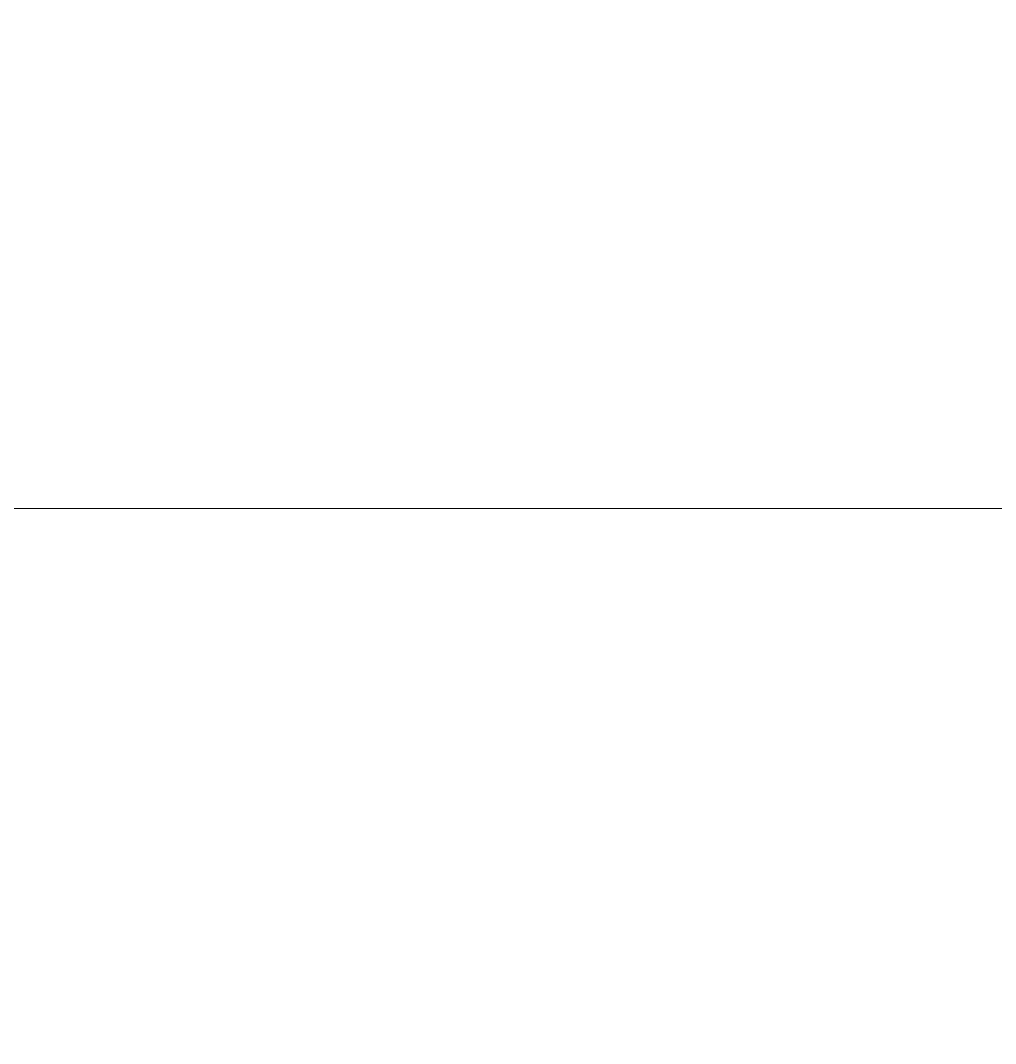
# Model space of a CAD drawing. Header units: metres. Extents: x -22 to 564, y 0 to 143.
# Drawn here: x 97.7 to 111.52, y 61.58 to 76.08 of the extents above; entities that cross this region are included whole.
import ezdxf
from ezdxf.xclip import XClip

# ---------------------------------------------------------------- set-up
doc = ezdxf.new("R2010")
doc.units = ezdxf.units.M
doc.header["$XCLIPFRAME"] = 2
for name, pattern in [('XREF 1N HZ$0$DASHED2', [0.375, 0.25, -0.125]), ('XREF 1N HZ$0$HIDDE150', [0.24, 0.15, -0.09]), ('XREF 1N HZ$0$HIDDEN2', [0.1875, 0.125, -0.0625])]:
    doc.linetypes.add(name, pattern=pattern)
for name, color, linetype in [('XREF 1N HZ$0$LADESA', 140, 'XREF 1N HZ$0$DASHED2'), ('XREF 1N HZ$0$LIMITE DE LOSA', 8, 'XREF 1N HZ$0$HIDDEN2'), ('XREF 1N HZ$0$PLAFONES', 20, 'XREF 1N HZ$0$HIDDE150')]:
    doc.layers.add(name, color=color, linetype=linetype)
doc.layers.add('XREF PIE 1.100$0$G-ANNO-TTLB', color=7, linetype='Continuous', lineweight=9)

# ---------------------------------------------------------------- blocks, each defined once
blk = doc.blocks.new('XREF PIE 1.100$0$ZUM-TB-XX-PP_PIE DE PLANO - ZUM_TB_PP_XX__PIE DE PLANO 90x60cm-1443826-PLANTA BAJA GENERAL')
at = {"layer": 'XREF PIE 1.100$0$G-ANNO-TTLB', "lineweight": 20}
blk.add_line((0.3018, 0.595), (-0.4632, 0.595), dxfattribs=at)
blk = doc.blocks.new('XREF 1N HZ')
at = {"layer": 'XREF 1N HZ$0$LADESA'}
for points in [[(0.555, 21.778), (0.555, 1.303), (139.58, 1.303), (139.58, 21.778)], [(0.6, 21.728), (0.6, 1.348), (139.535, 1.348), (139.535, 21.733)], [(0.65, 21.683), (0.65, 1.398), (139.485, 1.398), (139.485, 21.683)]]:
    blk.add_lwpolyline(points, dxfattribs=at)
at = {"layer": 'XREF 1N HZ$0$LIMITE DE LOSA', "ltscale": 1.5}
blk.add_lwpolyline([(1.5, 42.698), (2.7, 42.698), (2.7, 42.548), (79.53, 42.548), (79.53, 42.698), (80.73, 42.698), (80.73, 2.248), (79.53, 2.248), (79.53, 2.398), (2.7, 2.398), (2.7, 2.248), (1.5, 2.248), (1.5, 42.698)], dxfattribs=at)
at = {"layer": 'XREF 1N HZ$0$PLAFONES', "elevation": 0}
blk.add_lwpolyline([(4.35, 10.101), (6.26, 10.101), (6.26, 8.321), (4.35, 8.321)], close=True, dxfattribs=at)

msp = doc.modelspace()

# ---------------------------------------------------------------- block references
at = {"layer": 'XREF PIE 1.100$0$G-ANNO-TTLB', "xscale": 100.0000000000004, "yscale": 100.0000000000004, "zscale": 100.0000000000004}
msp.add_blockref('XREF PIE 1.100$0$ZUM-TB-XX-PP_PIE DE PLANO - ZUM_TB_PP_XX__PIE DE PLANO 90x60cm-1443826-PLANTA BAJA GENERAL', (121.567, 9.662), dxfattribs=at)

# ---------------------------------------------------------------- next in the draw order: block references
ref = msp.add_blockref('XREF 1N HZ', (103.763, 55.565, 0.007), dxfattribs=dict(rotation=72.44328195831014))
XClip(ref).set_block_clipping_path([(-0.7212680314, 9.1356981396), (4.6355815739, 20.3856976479)])

doc.saveas('drawing.dxf')
